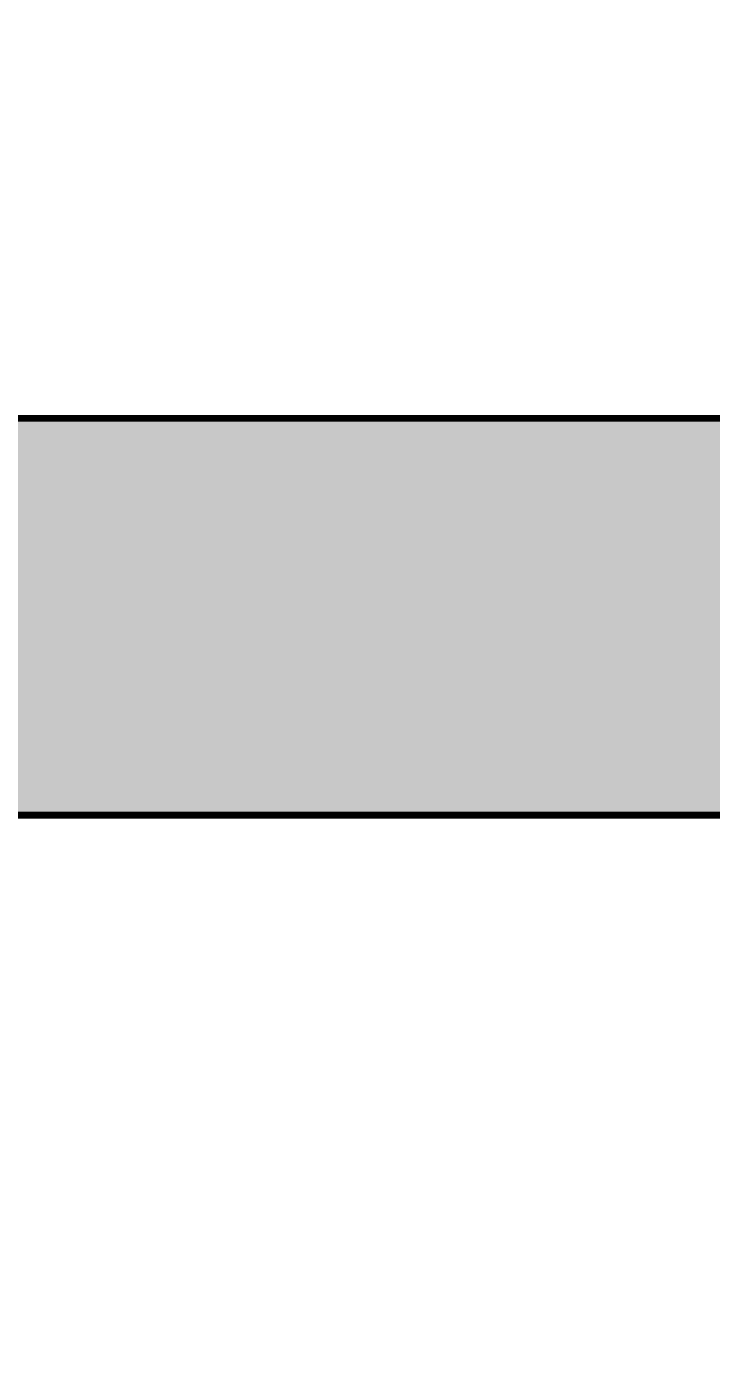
# Model space of a CAD drawing. Header units: millimetres. Extents: x -116965 to 323937, y 291661 to 566926.
# Drawn here: x -45612.8 to -45440.3, y 318504.6 to 318837.1 of the extents above; entities that cross this region are included whole.
import ezdxf

# ---------------------------------------------------------------- set-up
doc = ezdxf.new("R2010")
doc.units = ezdxf.units.MM
doc.header["$PDMODE"] = 35
doc.layers.get('0').update_dxf_attribs({"lineweight": 18})
doc.layers.add('AM_5', color=3, linetype='Continuous', lineweight=25)
doc.layers.add('C00-00-00', color=7, linetype='Continuous')
doc.layers.add('C34-3A-40', color=7, linetype='Continuous', true_color=0x343a40)
doc.layers.add('C62-64-69', color=7, linetype='Continuous', true_color=0x626469)
doc.styles.add('{18b73a54-fa43-428c-adcb-c1c7bbdf2c84}', font='Simplex.shx')
doc.dimstyles.new('kich thuoc$0', dxfattribs={"dimscale": 2, "dimtxt": 20, "dimasz": 16, "dimexe": 15, "dimexo": 10, "dimgap": 5, "dimtad": 1, "dimdec": 0, "dimzin": 0, "dimdsep": 46, "dimtxsty": '{18b73a54-fa43-428c-adcb-c1c7bbdf2c84}', "dimblk": 'OPEN30', "dimcen": 0.09, "dimclrd": 3, "dimclre": 3, "dimclrt": 3, "dimadec": 0, "dimazin": 0, "dimtfac": 1, "dimtdec": 0, "dimtofl": 0, "dimtmove": 0, "dimatfit": 3, "dimldrblk": 'OPEN30', "dimfxl": 1, "dimtolj": 1, "dimtzin": 0, "dimarcsym": 0})

# ---------------------------------------------------------------- blocks, each defined once
blk = doc.blocks.new('_Open30')
at = {"color": 0, "linetype": 'ByBlock', "lineweight": -2}
for p, q in [((-1, 0.268), (0, 0)), ((0, 0), (-1, -0.268)), ((0, 0), (-1, 0))]:
    blk.add_line(p, q, dxfattribs=at)
blk = doc.blocks.new('*D1861')
at = {"layer": 'AM_5', "color": 3, "lineweight": -2, "transparency": 16777216}
for p, q in [((-45832.08, 318758.39), (-45832.08, 319143.32)), ((-45432.08, 318758.39), (-45432.08, 319143.32)), ((-45802.08, 319113.32), (-45462.08, 319113.32))]:
    blk.add_line(p, q, dxfattribs=at)
at = {"layer": 'Defpoints', "color": 0, "lineweight": -3, "transparency": 16777216}
for p in [(-45432.08, 319113.32), (-45832.08, 318738.39), (-45432.08, 318738.39)]:
    blk.add_point(p, dxfattribs=at)
at = {"layer": 'AM_5', "color": 3, "lineweight": -2, "transparency": 16777216, "xscale": 30, "yscale": 30, "zscale": 30, "rotation": 180}
blk.add_blockref('_Open30', (-45832.08, 319113.32), dxfattribs=at)
at = {"layer": 'AM_5', "color": 3, "lineweight": -2, "transparency": 16777216, "xscale": 30, "yscale": 30, "zscale": 30}
blk.add_blockref('_Open30', (-45432.08, 319113.32), dxfattribs=at)
at = {"layer": 'AM_5', "color": 3, "transparency": 16777216, "insert": (-45632.08, 319143.32), "char_height": 40, "attachment_point": 5, "style": '{18b73a54-fa43-428c-adcb-c1c7bbdf2c84}'}
blk.add_mtext('\\A1;400', dxfattribs=at)

msp = doc.modelspace()

# ---------------------------------------------------------------- hatches: boundary and pattern name
at = {"layer": 'C34-3A-40'}
h = msp.add_hatch(color=256, dxfattribs=at)
h.dxf.hatch_style = 2
h.paths.add_polyline_path([(-45832.204577, 318738.443002), (-45432.260407, 318738.443002), (-45432.260407, 318638.456958), (-45832.204577, 318638.456958)])
at = {"layer": 'C62-64-69'}
h = msp.add_hatch(color=256, dxfattribs=at)
h.dxf.hatch_style = 2
h.paths.add_polyline_path([(-45640.231377, 318729.444258), (-45608.235842, 318729.444258), (-45608.235842, 318722.445233), (-45640.231377, 318722.445233)])
h = msp.add_hatch(color=256, dxfattribs=at)
h.dxf.hatch_style = 2
h.paths.add_polyline_path([(-45608.235842, 318729.444258), (-45576.240307, 318729.444258), (-45576.240307, 318722.445233), (-45608.235842, 318722.445233)])
h = msp.add_hatch(color=256, dxfattribs=at)
h.dxf.hatch_style = 2
h.paths.add_polyline_path([(-45608.235842, 318729.444258), (-45576.240307, 318729.444258), (-45576.240307, 318722.445233), (-45608.235842, 318722.445233)])
h = msp.add_hatch(color=256, dxfattribs=at)
h.dxf.hatch_style = 2
h.paths.add_polyline_path([(-45576.240307, 318729.444258), (-45544.244777, 318729.444258), (-45544.244777, 318722.445233), (-45576.240307, 318722.445233)])
h = msp.add_hatch(color=256, dxfattribs=at)
h.dxf.hatch_style = 2
h.paths.add_polyline_path([(-45576.240307, 318729.444258), (-45544.244777, 318729.444258), (-45544.244777, 318722.445233), (-45576.240307, 318722.445233)])
h = msp.add_hatch(color=256, dxfattribs=at)
h.dxf.hatch_style = 2
h.paths.add_polyline_path([(-45544.244777, 318729.444258), (-45512.249242, 318729.444258), (-45512.249242, 318722.445233), (-45544.244777, 318722.445233)])
h = msp.add_hatch(color=256, dxfattribs=at)
h.dxf.hatch_style = 2
h.paths.add_polyline_path([(-45544.244777, 318729.444258), (-45512.249242, 318729.444258), (-45512.249242, 318722.445233), (-45544.244777, 318722.445233)])
h = msp.add_hatch(color=256, dxfattribs=at)
h.dxf.hatch_style = 2
h.paths.add_polyline_path([(-45512.249242, 318729.444258), (-45480.253707, 318729.444258), (-45480.253707, 318722.445233), (-45512.249242, 318722.445233)])
h = msp.add_hatch(color=256, dxfattribs=at)
h.dxf.hatch_style = 2
h.paths.add_polyline_path([(-45512.249242, 318729.444258), (-45480.253707, 318729.444258), (-45480.253707, 318722.445233), (-45512.249242, 318722.445233)])
h = msp.add_hatch(color=256, dxfattribs=at)
h.dxf.hatch_style = 2
h.paths.add_polyline_path([(-45480.253707, 318729.444258), (-45448.258177, 318729.444258), (-45448.258177, 318722.445233), (-45480.253707, 318722.445233)])
h = msp.add_hatch(color=256, dxfattribs=at)
h.dxf.hatch_style = 2
h.paths.add_polyline_path([(-45640.231377, 318722.445233), (-45608.235842, 318722.445233), (-45608.235842, 318720.445514), (-45640.231377, 318720.445514)])
h = msp.add_hatch(color=256, dxfattribs=at)
h.dxf.hatch_style = 2
h.paths.add_polyline_path([(-45640.231377, 318720.445514), (-45608.235842, 318720.445514), (-45608.235842, 318713.446489), (-45640.231377, 318713.446489)])
h = msp.add_hatch(color=256, dxfattribs=at)
h.dxf.hatch_style = 2
h.paths.add_polyline_path([(-45608.235842, 318722.445233), (-45576.240307, 318722.445233), (-45576.240307, 318720.445514), (-45608.235842, 318720.445514)])
h = msp.add_hatch(color=256, dxfattribs=at)
h.dxf.hatch_style = 2
h.paths.add_polyline_path([(-45608.235842, 318722.445233), (-45576.240307, 318722.445233), (-45576.240307, 318720.445514), (-45608.235842, 318720.445514)])
h = msp.add_hatch(color=256, dxfattribs=at)
h.dxf.hatch_style = 2
h.paths.add_polyline_path([(-45608.235842, 318720.445514), (-45576.240307, 318720.445514), (-45576.240307, 318713.446489), (-45608.235842, 318713.446489)])
h = msp.add_hatch(color=256, dxfattribs=at)
h.dxf.hatch_style = 2
h.paths.add_polyline_path([(-45608.235842, 318720.445514), (-45576.240307, 318720.445514), (-45576.240307, 318713.446489), (-45608.235842, 318713.446489)])
h = msp.add_hatch(color=256, dxfattribs=at)
h.dxf.hatch_style = 2
h.paths.add_polyline_path([(-45576.240307, 318722.445233), (-45544.244777, 318722.445233), (-45544.244777, 318720.445514), (-45576.240307, 318720.445514)])
h = msp.add_hatch(color=256, dxfattribs=at)
h.dxf.hatch_style = 2
h.paths.add_polyline_path([(-45576.240307, 318722.445233), (-45544.244777, 318722.445233), (-45544.244777, 318720.445514), (-45576.240307, 318720.445514)])
h = msp.add_hatch(color=256, dxfattribs=at)
h.dxf.hatch_style = 2
h.paths.add_polyline_path([(-45576.240307, 318720.445514), (-45544.244777, 318720.445514), (-45544.244777, 318713.446489), (-45576.240307, 318713.446489)])
h = msp.add_hatch(color=256, dxfattribs=at)
h.dxf.hatch_style = 2
h.paths.add_polyline_path([(-45576.240307, 318720.445514), (-45544.244777, 318720.445514), (-45544.244777, 318713.446489), (-45576.240307, 318713.446489)])
h = msp.add_hatch(color=256, dxfattribs=at)
h.dxf.hatch_style = 2
h.paths.add_polyline_path([(-45544.244777, 318722.445233), (-45512.249242, 318722.445233), (-45512.249242, 318720.445514), (-45544.244777, 318720.445514)])
h = msp.add_hatch(color=256, dxfattribs=at)
h.dxf.hatch_style = 2
h.paths.add_polyline_path([(-45544.244777, 318722.445233), (-45512.249242, 318722.445233), (-45512.249242, 318720.445514), (-45544.244777, 318720.445514)])
h = msp.add_hatch(color=256, dxfattribs=at)
h.dxf.hatch_style = 2
h.paths.add_polyline_path([(-45544.244777, 318720.445514), (-45512.249242, 318720.445514), (-45512.249242, 318713.446489), (-45544.244777, 318713.446489)])
h = msp.add_hatch(color=256, dxfattribs=at)
h.dxf.hatch_style = 2
h.paths.add_polyline_path([(-45544.244777, 318720.445514), (-45512.249242, 318720.445514), (-45512.249242, 318713.446489), (-45544.244777, 318713.446489)])
h = msp.add_hatch(color=256, dxfattribs=at)
h.dxf.hatch_style = 2
h.paths.add_polyline_path([(-45512.249242, 318722.445233), (-45480.253707, 318722.445233), (-45480.253707, 318720.445514), (-45512.249242, 318720.445514)])
h = msp.add_hatch(color=256, dxfattribs=at)
h.dxf.hatch_style = 2
h.paths.add_polyline_path([(-45512.249242, 318722.445233), (-45480.253707, 318722.445233), (-45480.253707, 318720.445514), (-45512.249242, 318720.445514)])
h = msp.add_hatch(color=256, dxfattribs=at)
h.dxf.hatch_style = 2
h.paths.add_polyline_path([(-45512.249242, 318720.445514), (-45480.253707, 318720.445514), (-45480.253707, 318713.446489), (-45512.249242, 318713.446489)])
h = msp.add_hatch(color=256, dxfattribs=at)
h.dxf.hatch_style = 2
h.paths.add_polyline_path([(-45512.249242, 318720.445514), (-45480.253707, 318720.445514), (-45480.253707, 318713.446489), (-45512.249242, 318713.446489)])
h = msp.add_hatch(color=256, dxfattribs=at)
h.dxf.hatch_style = 2
h.paths.add_polyline_path([(-45480.253707, 318722.445233), (-45448.258177, 318722.445233), (-45448.258177, 318720.445514), (-45480.253707, 318720.445514)])
h = msp.add_hatch(color=256, dxfattribs=at)
h.dxf.hatch_style = 2
h.paths.add_polyline_path([(-45480.253707, 318720.445514), (-45448.258177, 318720.445514), (-45448.258177, 318713.446489), (-45480.253707, 318713.446489)])
h = msp.add_hatch(color=256, dxfattribs=at)
h.dxf.hatch_style = 2
h.paths.add_polyline_path([(-45640.231377, 318713.446489), (-45608.235842, 318713.446489), (-45608.235842, 318711.446771), (-45640.231377, 318711.446771)])
h = msp.add_hatch(color=256, dxfattribs=at)
h.dxf.hatch_style = 2
h.paths.add_polyline_path([(-45608.235842, 318713.446489), (-45576.240307, 318713.446489), (-45576.240307, 318711.446771), (-45608.235842, 318711.446771)])
h = msp.add_hatch(color=256, dxfattribs=at)
h.dxf.hatch_style = 2
h.paths.add_polyline_path([(-45608.235842, 318713.446489), (-45576.240307, 318713.446489), (-45576.240307, 318711.446771), (-45608.235842, 318711.446771)])
h = msp.add_hatch(color=256, dxfattribs=at)
h.dxf.hatch_style = 2
h.paths.add_polyline_path([(-45576.240307, 318713.446489), (-45544.244777, 318713.446489), (-45544.244777, 318711.446771), (-45576.240307, 318711.446771)])
h = msp.add_hatch(color=256, dxfattribs=at)
h.dxf.hatch_style = 2
h.paths.add_polyline_path([(-45576.240307, 318713.446489), (-45544.244777, 318713.446489), (-45544.244777, 318711.446771), (-45576.240307, 318711.446771)])
h = msp.add_hatch(color=256, dxfattribs=at)
h.dxf.hatch_style = 2
h.paths.add_polyline_path([(-45544.244777, 318713.446489), (-45512.249242, 318713.446489), (-45512.249242, 318711.446771), (-45544.244777, 318711.446771)])
h = msp.add_hatch(color=256, dxfattribs=at)
h.dxf.hatch_style = 2
h.paths.add_polyline_path([(-45544.244777, 318713.446489), (-45512.249242, 318713.446489), (-45512.249242, 318711.446771), (-45544.244777, 318711.446771)])
h = msp.add_hatch(color=256, dxfattribs=at)
h.dxf.hatch_style = 2
h.paths.add_polyline_path([(-45512.249242, 318713.446489), (-45480.253707, 318713.446489), (-45480.253707, 318711.446771), (-45512.249242, 318711.446771)])
h = msp.add_hatch(color=256, dxfattribs=at)
h.dxf.hatch_style = 2
h.paths.add_polyline_path([(-45512.249242, 318713.446489), (-45480.253707, 318713.446489), (-45480.253707, 318711.446771), (-45512.249242, 318711.446771)])
h = msp.add_hatch(color=256, dxfattribs=at)
h.dxf.hatch_style = 2
h.paths.add_polyline_path([(-45480.253707, 318713.446489), (-45448.258177, 318713.446489), (-45448.258177, 318711.446771), (-45480.253707, 318711.446771)])
h = msp.add_hatch(color=256, dxfattribs=at)
h.dxf.hatch_style = 2
h.paths.add_polyline_path([(-45640.231377, 318711.446771), (-45608.235842, 318711.446771), (-45608.235842, 318704.447745), (-45640.231377, 318704.447745)])
h = msp.add_hatch(color=256, dxfattribs=at)
h.dxf.hatch_style = 2
h.paths.add_polyline_path([(-45608.235842, 318711.446771), (-45576.240307, 318711.446771), (-45576.240307, 318704.447745), (-45608.235842, 318704.447745)])
h = msp.add_hatch(color=256, dxfattribs=at)
h.dxf.hatch_style = 2
h.paths.add_polyline_path([(-45608.235842, 318711.446771), (-45576.240307, 318711.446771), (-45576.240307, 318704.447745), (-45608.235842, 318704.447745)])
h = msp.add_hatch(color=256, dxfattribs=at)
h.dxf.hatch_style = 2
h.paths.add_polyline_path([(-45576.240307, 318711.446771), (-45544.244777, 318711.446771), (-45544.244777, 318704.447745), (-45576.240307, 318704.447745)])
h = msp.add_hatch(color=256, dxfattribs=at)
h.dxf.hatch_style = 2
h.paths.add_polyline_path([(-45576.240307, 318711.446771), (-45544.244777, 318711.446771), (-45544.244777, 318704.447745), (-45576.240307, 318704.447745)])
h = msp.add_hatch(color=256, dxfattribs=at)
h.dxf.hatch_style = 2
h.paths.add_polyline_path([(-45544.244777, 318711.446771), (-45512.249242, 318711.446771), (-45512.249242, 318704.447745), (-45544.244777, 318704.447745)])
h = msp.add_hatch(color=256, dxfattribs=at)
h.dxf.hatch_style = 2
h.paths.add_polyline_path([(-45544.244777, 318711.446771), (-45512.249242, 318711.446771), (-45512.249242, 318704.447745), (-45544.244777, 318704.447745)])
h = msp.add_hatch(color=256, dxfattribs=at)
h.dxf.hatch_style = 2
h.paths.add_polyline_path([(-45512.249242, 318711.446771), (-45480.253707, 318711.446771), (-45480.253707, 318704.447745), (-45512.249242, 318704.447745)])
h = msp.add_hatch(color=256, dxfattribs=at)
h.dxf.hatch_style = 2
h.paths.add_polyline_path([(-45512.249242, 318711.446771), (-45480.253707, 318711.446771), (-45480.253707, 318704.447745), (-45512.249242, 318704.447745)])
h = msp.add_hatch(color=256, dxfattribs=at)
h.dxf.hatch_style = 2
h.paths.add_polyline_path([(-45480.253707, 318711.446771), (-45448.258177, 318711.446771), (-45448.258177, 318704.447745), (-45480.253707, 318704.447745)])
h = msp.add_hatch(color=256, dxfattribs=at)
h.dxf.hatch_style = 2
h.paths.add_polyline_path([(-45640.231377, 318704.447745), (-45608.235842, 318704.447745), (-45608.235842, 318702.448027), (-45640.231377, 318702.448027)])
h = msp.add_hatch(color=256, dxfattribs=at)
h.dxf.hatch_style = 2
h.paths.add_polyline_path([(-45608.235842, 318704.447745), (-45576.240307, 318704.447745), (-45576.240307, 318702.448027), (-45608.235842, 318702.448027)])
h = msp.add_hatch(color=256, dxfattribs=at)
h.dxf.hatch_style = 2
h.paths.add_polyline_path([(-45608.235842, 318704.447745), (-45576.240307, 318704.447745), (-45576.240307, 318702.448027), (-45608.235842, 318702.448027)])
h = msp.add_hatch(color=256, dxfattribs=at)
h.dxf.hatch_style = 2
h.paths.add_polyline_path([(-45576.240307, 318704.447745), (-45544.244777, 318704.447745), (-45544.244777, 318702.448027), (-45576.240307, 318702.448027)])
h = msp.add_hatch(color=256, dxfattribs=at)
h.dxf.hatch_style = 2
h.paths.add_polyline_path([(-45576.240307, 318704.447745), (-45544.244777, 318704.447745), (-45544.244777, 318702.448027), (-45576.240307, 318702.448027)])
h = msp.add_hatch(color=256, dxfattribs=at)
h.dxf.hatch_style = 2
h.paths.add_polyline_path([(-45544.244777, 318704.447745), (-45512.249242, 318704.447745), (-45512.249242, 318702.448027), (-45544.244777, 318702.448027)])
h = msp.add_hatch(color=256, dxfattribs=at)
h.dxf.hatch_style = 2
h.paths.add_polyline_path([(-45544.244777, 318704.447745), (-45512.249242, 318704.447745), (-45512.249242, 318702.448027), (-45544.244777, 318702.448027)])
h = msp.add_hatch(color=256, dxfattribs=at)
h.dxf.hatch_style = 2
h.paths.add_polyline_path([(-45512.249242, 318704.447745), (-45480.253707, 318704.447745), (-45480.253707, 318702.448027), (-45512.249242, 318702.448027)])
h = msp.add_hatch(color=256, dxfattribs=at)
h.dxf.hatch_style = 2
h.paths.add_polyline_path([(-45512.249242, 318704.447745), (-45480.253707, 318704.447745), (-45480.253707, 318702.448027), (-45512.249242, 318702.448027)])
h = msp.add_hatch(color=256, dxfattribs=at)
h.dxf.hatch_style = 2
h.paths.add_polyline_path([(-45480.253707, 318704.447745), (-45448.258177, 318704.447745), (-45448.258177, 318702.448027), (-45480.253707, 318702.448027)])
h = msp.add_hatch(color=256, dxfattribs=at)
h.dxf.hatch_style = 2
h.paths.add_polyline_path([(-45640.231377, 318702.448027), (-45608.235842, 318702.448027), (-45608.235842, 318695.449001), (-45640.231377, 318695.449001)])
h = msp.add_hatch(color=256, dxfattribs=at)
h.dxf.hatch_style = 2
h.paths.add_polyline_path([(-45608.235842, 318702.448027), (-45576.240307, 318702.448027), (-45576.240307, 318695.449001), (-45608.235842, 318695.449001)])
h = msp.add_hatch(color=256, dxfattribs=at)
h.dxf.hatch_style = 2
h.paths.add_polyline_path([(-45608.235842, 318702.448027), (-45576.240307, 318702.448027), (-45576.240307, 318695.449001), (-45608.235842, 318695.449001)])
h = msp.add_hatch(color=256, dxfattribs=at)
h.dxf.hatch_style = 2
h.paths.add_polyline_path([(-45576.240307, 318702.448027), (-45544.244777, 318702.448027), (-45544.244777, 318695.449001), (-45576.240307, 318695.449001)])
h = msp.add_hatch(color=256, dxfattribs=at)
h.dxf.hatch_style = 2
h.paths.add_polyline_path([(-45576.240307, 318702.448027), (-45544.244777, 318702.448027), (-45544.244777, 318695.449001), (-45576.240307, 318695.449001)])
h = msp.add_hatch(color=256, dxfattribs=at)
h.dxf.hatch_style = 2
h.paths.add_polyline_path([(-45544.244777, 318702.448027), (-45512.249242, 318702.448027), (-45512.249242, 318695.449001), (-45544.244777, 318695.449001)])
h = msp.add_hatch(color=256, dxfattribs=at)
h.dxf.hatch_style = 2
h.paths.add_polyline_path([(-45544.244777, 318702.448027), (-45512.249242, 318702.448027), (-45512.249242, 318695.449001), (-45544.244777, 318695.449001)])
h = msp.add_hatch(color=256, dxfattribs=at)
h.dxf.hatch_style = 2
h.paths.add_polyline_path([(-45512.249242, 318702.448027), (-45480.253707, 318702.448027), (-45480.253707, 318695.449001), (-45512.249242, 318695.449001)])
h = msp.add_hatch(color=256, dxfattribs=at)
h.dxf.hatch_style = 2
h.paths.add_polyline_path([(-45512.249242, 318702.448027), (-45480.253707, 318702.448027), (-45480.253707, 318695.449001), (-45512.249242, 318695.449001)])
h = msp.add_hatch(color=256, dxfattribs=at)
h.dxf.hatch_style = 2
h.paths.add_polyline_path([(-45480.253707, 318702.448027), (-45448.258177, 318702.448027), (-45448.258177, 318695.449001), (-45480.253707, 318695.449001)])
h = msp.add_hatch(color=256, dxfattribs=at)
h.dxf.hatch_style = 2
h.paths.add_polyline_path([(-45640.231377, 318695.449001), (-45608.235842, 318695.449001), (-45608.235842, 318693.449283), (-45640.231377, 318693.449283)])
h = msp.add_hatch(color=256, dxfattribs=at)
h.dxf.hatch_style = 2
h.paths.add_polyline_path([(-45640.231377, 318693.449283), (-45608.235842, 318693.449283), (-45608.235842, 318686.450258), (-45640.231377, 318686.450258)])
h = msp.add_hatch(color=256, dxfattribs=at)
h.dxf.hatch_style = 2
h.paths.add_polyline_path([(-45608.235842, 318695.449001), (-45576.240307, 318695.449001), (-45576.240307, 318693.449283), (-45608.235842, 318693.449283)])
h = msp.add_hatch(color=256, dxfattribs=at)
h.dxf.hatch_style = 2
h.paths.add_polyline_path([(-45608.235842, 318695.449001), (-45576.240307, 318695.449001), (-45576.240307, 318693.449283), (-45608.235842, 318693.449283)])
h = msp.add_hatch(color=256, dxfattribs=at)
h.dxf.hatch_style = 2
h.paths.add_polyline_path([(-45608.235842, 318693.449283), (-45576.240307, 318693.449283), (-45576.240307, 318686.450258), (-45608.235842, 318686.450258)])
h = msp.add_hatch(color=256, dxfattribs=at)
h.dxf.hatch_style = 2
h.paths.add_polyline_path([(-45608.235842, 318693.449283), (-45576.240307, 318693.449283), (-45576.240307, 318686.450258), (-45608.235842, 318686.450258)])
h = msp.add_hatch(color=256, dxfattribs=at)
h.dxf.hatch_style = 2
h.paths.add_polyline_path([(-45576.240307, 318695.449001), (-45544.244777, 318695.449001), (-45544.244777, 318693.449283), (-45576.240307, 318693.449283)])
h = msp.add_hatch(color=256, dxfattribs=at)
h.dxf.hatch_style = 2
h.paths.add_polyline_path([(-45576.240307, 318695.449001), (-45544.244777, 318695.449001), (-45544.244777, 318693.449283), (-45576.240307, 318693.449283)])
h = msp.add_hatch(color=256, dxfattribs=at)
h.dxf.hatch_style = 2
h.paths.add_polyline_path([(-45576.240307, 318693.449283), (-45544.244777, 318693.449283), (-45544.244777, 318686.450258), (-45576.240307, 318686.450258)])
h = msp.add_hatch(color=256, dxfattribs=at)
h.dxf.hatch_style = 2
h.paths.add_polyline_path([(-45576.240307, 318693.449283), (-45544.244777, 318693.449283), (-45544.244777, 318686.450258), (-45576.240307, 318686.450258)])
h = msp.add_hatch(color=256, dxfattribs=at)
h.dxf.hatch_style = 2
h.paths.add_polyline_path([(-45544.244777, 318695.449001), (-45512.249242, 318695.449001), (-45512.249242, 318693.449283), (-45544.244777, 318693.449283)])
h = msp.add_hatch(color=256, dxfattribs=at)
h.dxf.hatch_style = 2
h.paths.add_polyline_path([(-45544.244777, 318695.449001), (-45512.249242, 318695.449001), (-45512.249242, 318693.449283), (-45544.244777, 318693.449283)])
h = msp.add_hatch(color=256, dxfattribs=at)
h.dxf.hatch_style = 2
h.paths.add_polyline_path([(-45544.244777, 318693.449283), (-45512.249242, 318693.449283), (-45512.249242, 318686.450258), (-45544.244777, 318686.450258)])
h = msp.add_hatch(color=256, dxfattribs=at)
h.dxf.hatch_style = 2
h.paths.add_polyline_path([(-45544.244777, 318693.449283), (-45512.249242, 318693.449283), (-45512.249242, 318686.450258), (-45544.244777, 318686.450258)])
h = msp.add_hatch(color=256, dxfattribs=at)
h.dxf.hatch_style = 2
h.paths.add_polyline_path([(-45512.249242, 318695.449001), (-45480.253707, 318695.449001), (-45480.253707, 318693.449283), (-45512.249242, 318693.449283)])
h = msp.add_hatch(color=256, dxfattribs=at)
h.dxf.hatch_style = 2
h.paths.add_polyline_path([(-45512.249242, 318695.449001), (-45480.253707, 318695.449001), (-45480.253707, 318693.449283), (-45512.249242, 318693.449283)])
h = msp.add_hatch(color=256, dxfattribs=at)
h.dxf.hatch_style = 2
h.paths.add_polyline_path([(-45512.249242, 318693.449283), (-45480.253707, 318693.449283), (-45480.253707, 318686.450258), (-45512.249242, 318686.450258)])
h = msp.add_hatch(color=256, dxfattribs=at)
h.dxf.hatch_style = 2
h.paths.add_polyline_path([(-45512.249242, 318693.449283), (-45480.253707, 318693.449283), (-45480.253707, 318686.450258), (-45512.249242, 318686.450258)])
h = msp.add_hatch(color=256, dxfattribs=at)
h.dxf.hatch_style = 2
h.paths.add_polyline_path([(-45480.253707, 318695.449001), (-45448.258177, 318695.449001), (-45448.258177, 318693.449283), (-45480.253707, 318693.449283)])
h = msp.add_hatch(color=256, dxfattribs=at)
h.dxf.hatch_style = 2
h.paths.add_polyline_path([(-45480.253707, 318693.449283), (-45448.258177, 318693.449283), (-45448.258177, 318686.450258), (-45480.253707, 318686.450258)])
h = msp.add_hatch(color=256, dxfattribs=at)
h.dxf.hatch_style = 2
h.paths.add_polyline_path([(-45640.231377, 318686.450258), (-45608.235842, 318686.450258), (-45608.235842, 318684.450539), (-45640.231377, 318684.450539)])
h = msp.add_hatch(color=256, dxfattribs=at)
h.dxf.hatch_style = 2
h.paths.add_polyline_path([(-45608.235842, 318686.450258), (-45576.240307, 318686.450258), (-45576.240307, 318684.450539), (-45608.235842, 318684.450539)])
h = msp.add_hatch(color=256, dxfattribs=at)
h.dxf.hatch_style = 2
h.paths.add_polyline_path([(-45608.235842, 318686.450258), (-45576.240307, 318686.450258), (-45576.240307, 318684.450539), (-45608.235842, 318684.450539)])
h = msp.add_hatch(color=256, dxfattribs=at)
h.dxf.hatch_style = 2
h.paths.add_polyline_path([(-45576.240307, 318686.450258), (-45544.244777, 318686.450258), (-45544.244777, 318684.450539), (-45576.240307, 318684.450539)])
h = msp.add_hatch(color=256, dxfattribs=at)
h.dxf.hatch_style = 2
h.paths.add_polyline_path([(-45576.240307, 318686.450258), (-45544.244777, 318686.450258), (-45544.244777, 318684.450539), (-45576.240307, 318684.450539)])
h = msp.add_hatch(color=256, dxfattribs=at)
h.dxf.hatch_style = 2
h.paths.add_polyline_path([(-45544.244777, 318686.450258), (-45512.249242, 318686.450258), (-45512.249242, 318684.450539), (-45544.244777, 318684.450539)])
h = msp.add_hatch(color=256, dxfattribs=at)
h.dxf.hatch_style = 2
h.paths.add_polyline_path([(-45544.244777, 318686.450258), (-45512.249242, 318686.450258), (-45512.249242, 318684.450539), (-45544.244777, 318684.450539)])
h = msp.add_hatch(color=256, dxfattribs=at)
h.dxf.hatch_style = 2
h.paths.add_polyline_path([(-45512.249242, 318686.450258), (-45480.253707, 318686.450258), (-45480.253707, 318684.450539), (-45512.249242, 318684.450539)])
h = msp.add_hatch(color=256, dxfattribs=at)
h.dxf.hatch_style = 2
h.paths.add_polyline_path([(-45512.249242, 318686.450258), (-45480.253707, 318686.450258), (-45480.253707, 318684.450539), (-45512.249242, 318684.450539)])
h = msp.add_hatch(color=256, dxfattribs=at)
h.dxf.hatch_style = 2
h.paths.add_polyline_path([(-45480.253707, 318686.450258), (-45448.258177, 318686.450258), (-45448.258177, 318684.450539), (-45480.253707, 318684.450539)])

# ---------------------------------------------------------------- linework, layer by layer
at = {"layer": 'C00-00-00', "lineweight": 211}
msp.add_lwpolyline([(-45832.204577, 318738.443002), (-45432.260407, 318738.443002), (-45432.260407, 318638.456958), (-45832.204577, 318638.456958)], close=True, dxfattribs=at)
at = {"layer": 'C00-00-00', "lineweight": 100}
msp.add_lwpolyline([(-45832.204577, 318638.456958), (-45432.260407, 318638.456958), (-45432.260407, 316638.736127), (-45832.204577, 316638.736127)], close=True, dxfattribs=at)

# ---------------------------------------------------------------- dimensions: what is measured, and where the dimension line sits
at = {"layer": 'AM_5'}
dim = msp.add_linear_dim(base=(-45432.078952, 319113.318354), p1=(-45832.078868, 318738.394522), p2=(-45432.078952, 318738.394522), dimstyle='kich thuoc$0', override={"dimasz": 15, "dimtdec": 4}, dxfattribs=at)
dim.commit()
dim.dimension.update_dxf_attribs({"geometry": '*D1861', "text_midpoint": (-45632.07891, 319143.318354)})

doc.saveas('drawing.dxf')
